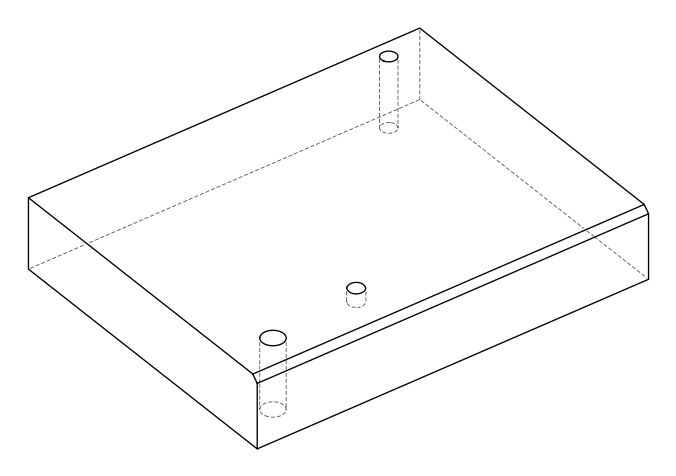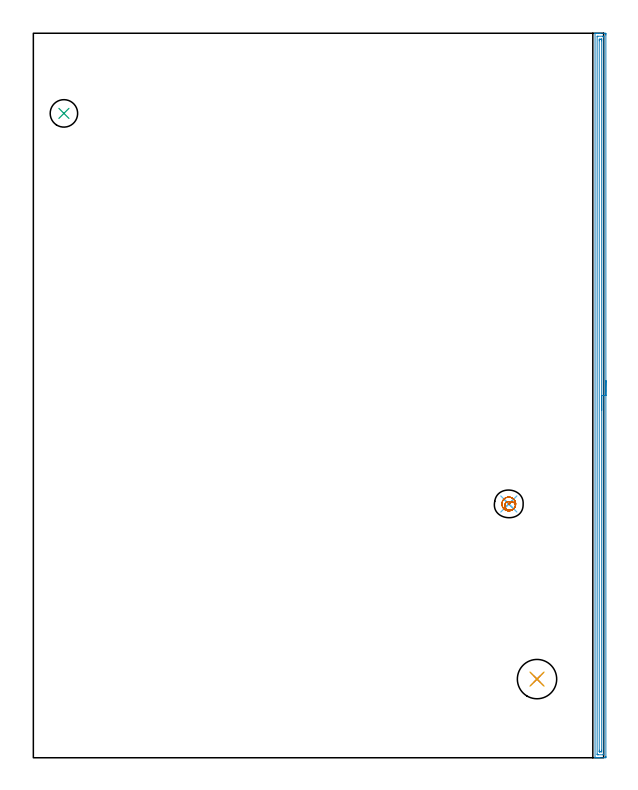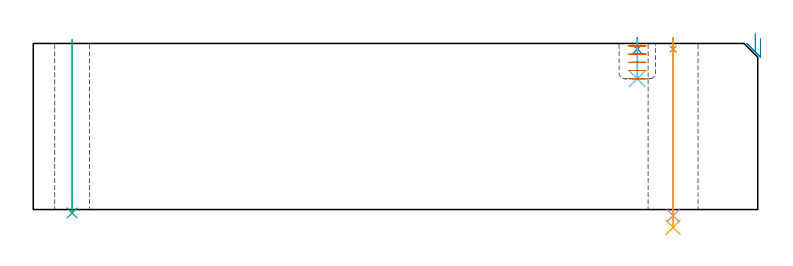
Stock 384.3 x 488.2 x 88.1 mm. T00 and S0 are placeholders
(PLAN: 8 operations, 6 tool changes, 14.3 min)
(1 SPOT_DRILL | STEP1HOLE_1 | NXT0321_9005460120000 | 0.05 min | 182 mm3)
(2 SPOT_DRILL_1 | STEP1POCKET | NXT0321_9005460120000 | 0.05 min | 182 mm3)
(3 INDEXABLE_INSERT_DRILL_THROUGH_HOLE_FROM_SOLID | STEP1HOLE | NXT0302_008 | 0.37 min | 23629 mm3)
(4 DRILL_THROUGH_HOLE_INTO_CENTER | STEP1HOLE_1 | NXT0301_065 | 0.37 min | 5934 mm3)
(5 DRILL_TO_ENLARGE_THROUGH_HOLE | STEP1HOLE_1 | UGT0301_388 | 0.4 min | 42412 mm3)
(6 DRILL_BLIND_HOLE_INTO_CENTER | STEP1POCKET | NXT0301_128 | 0.08 min | 1801 mm3)
(7 MILL_ROUGH_BLIND_HOLE_CONTOUR | STEP1POCKET | UGT0201_089 | Spiral | 1.06 min | 3347 mm3)
(8 AREA_MILL | FG_CHAMFER_SURFACE | UGT0205_001 | 11.91 min | 13009 mm3)
(TOOL NXT0321_9005460120000 | NC Spot Drill, 142deg, 12mm, Carbide, Uncoated | D12 PA142 FL30 Z2)
(TOOL NXT0302_008 | Index. Insert Drill 18.5mm [880-D1850L25-05] | D18.5 PA176 FL93 Z2)
(TOOL NXT0301_065 | Carbide Drill 9.4mm [860.1-0940-075A1-MM 2214] | D9.4 PA140 FL98 Z2)
(TOOL UGT0301_388 | Twist Drill 26.5 mm | D26.5 PA118 FL165 Z2)
(TOOL NXT0301_128 | Carbide Drill 12mm [861.1-1200-036A1-GP GC34] | D12 PA150 FL37.4 Z2)
(TOOL UGT0201_089 | End mill 10 mm | D10 R3 FL22 Z4)
(TOOL UGT0205_001 | Chamfer Mill 20 x 3 x 45 deg. | D20 FL50 Z2)
(OP 1 SPOT_DRILL)
G17 G21 G94 G90
T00 M6
G54
G17 G0 G90 X339.4 Y53. S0 M3
G43 Z98.1 H0
G94 G81 G98 Z85.1 F250. R91.1
G80
M5
M2
(OP 2 SPOT_DRILL_1)
G17 G21 G94 G90
T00 M6
G54
G17 G0 G90 X320.4 Y171. S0 M3
G43 Z98.1 H0
G94 G81 G98 Z85.1 F250. R91.1
G80
M5
M2
(OP 3 INDEXABLE_INSERT_DRILL_THROUGH_HOLE_FROM_SOLID)
G17 G21 G94 G90
T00 M6
G54
G17 G0 G90 X20.6 Y434.2 S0 M3
G43 Z98.1 H1
G94 G81 G98 Z-1.823 F250. R90.1
G80
M5
M2
(OP 4 DRILL_THROUGH_HOLE_INTO_CENTER)
G17 G21 G94 G90
T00 M6
G54
G17 G0 G90 X339.4 Y53. S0 M3
G43 Z98.1 H1
G94 G73 G98 Z-3.211 F250. Q9.131 R90.1
G80
M5
M2
(OP 5 DRILL_TO_ENLARGE_THROUGH_HOLE)
G17 G21 G94 G90
T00 M6
G54
G17 G0 G90 X339.4 Y53. S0 M3
G43 Z98.1 H0
G94 G73 G98 Z-9.461 F250. Q24.39 R90.1
G80
M5
M2
(OP 6 DRILL_BLIND_HOLE_INTO_CENTER)
G17 G21 G94 G90
T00 M6
G54
G17 G0 G90 X320.4 Y171. S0 M3
G43 Z98.1 H1
G94 G81 G98 Z69.4 F250. R90.1
G80
M5
M2
(OP 7 MILL_ROUGH_BLIND_HOLE_CONTOUR)
G17 G21 G94 G90
T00 M6
G54
G17 G0 G90 X320.4 Y171. S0 M3
G43 Z98.1 H0
Z86.76
G94 G3 X320.57 Y172.54 R0.779 F250.
X318.131 Y171.507 R2.278
X319.651 Y167.028 R3.076
X324.607 Y169.02 R3.923
X322.38 Y175.207 R4.65
X324.607 Y169.02 R-4.65
X323.494 Y172.114 R2.325
X320.4 Y171. R2.325
G0 Z82.42
G3 X320.57 Y172.54 R0.779
X318.131 Y171.507 R2.278
X319.651 Y167.028 R3.076
X324.607 Y169.02 R3.923
X322.38 Y175.207 R4.65
X324.607 Y169.02 R-4.65
X323.494 Y172.114 R2.325
X320.4 Y171. R2.325
G0 Z78.08
G3 X320.57 Y172.54 R0.779
X318.131 Y171.507 R2.278
X319.651 Y167.028 R3.076
X324.607 Y169.02 R3.923
X322.38 Y175.207 R4.65
X324.607 Y169.02 R-4.65
X323.494 Y172.114 R2.325
X320.4 Y171. R2.325
G0 Z73.74
G3 X320.57 Y172.54 R0.779
X318.131 Y171.507 R2.278
X319.651 Y167.028 R3.076
X324.607 Y169.02 R3.923
X322.38 Y175.207 R4.65
X324.607 Y169.02 R-4.65
X323.494 Y172.114 R2.325
X320.4 Y171. R2.325
G0 Z69.4
G3 X320.57 Y172.54 R0.779
X318.131 Y171.507 R2.278
X319.651 Y167.028 R3.076
X324.607 Y169.02 R3.923
X322.38 Y175.207 R4.65
X324.607 Y169.02 R-4.65
X323.494 Y172.114 R2.325
X320.4 Y171. R2.325
G0 Z98.1
M5
M2
(OP 8 AREA_MILL)
G17 G21 G94 G90
T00 M6
G54
G17 G0 G90 X385.8 Y254.1 S1061 M3
G43 Z98.1 H0
Z90.8
G94 G1 Y254.062 Z89.928 F250.
Y253.948 Z89.064
Y253.759 Z88.212
Y253.497 Z87.38
Y253.163 Z86.574
Y252.76 Z85.8
Y252.292 Z85.064
Y251.76 Z84.372
Y251.171 Z83.729
Y250.528 Z83.14
Y249.836 Z82.608
Y249.1 Z82.14
Y248.326 Z81.737
Y247.52 Z81.403
Y246.688 Z81.141
Y245.836 Z80.952
Y244.972 Z80.838
Y244.1 Z80.8
Y0.968
X385.799 Y0.62 Z80.801
X385.794 Y0.08 Z80.803
X385.792 Y0.008 Z80.806
X385.258 Y0. Z81.339
X381.706 Z84.888
X381.163 Z85.434
X380.818 Z85.778
X380.275 Z86.321
X379.93 Z86.665
X379.241 Z87.359
X378.921 Z87.679
X378.538 Z88.053
X378.503 Y0.009 Z88.088
X378.5 Y0.173 Z88.1
Y488.027
X378.503 Y488.191 Z88.088
X378.538 Y488.2 Z88.053
X378.921 Z87.679
X379.241 Z87.359
X379.93 Z86.665
X381.163 Z85.434
X381.706 Z84.888
X382.322 Z84.273
X384.986 Z81.611
X385.258 Y488.198 Z81.339
X385.791 Y488.192 Z80.806
X385.794 Y488.12 Z80.803
X385.799 Y487.58 Z80.801
X385.8 Y487.034 Z80.8
Y244.1
X384.386 Z82.214
X384.385 Y2.392 Z82.215
X384.37 Y2.01 Z82.23
X383.885 Y2.001 Z82.715
X380.818 Y2. Z85.782
X380.333 Y2.001 Z86.267
X379.93 Y2.01 Z86.67
X379.915 Y2.407 Z86.685
X379.914 Y2.423 Z86.686
X379.915 Y485.808 Z86.685
X379.93 Y486.19 Z86.67
X380.415 Y486.199 Z86.185
X383.482 Y486.2 Z83.118
X383.967 Y486.199 Z82.633
X384.37 Y486.19 Z82.23
X384.385 Y485.793 Z82.215
X384.386 Y485.777 Z82.214
Y244.1
X382.972 Z83.628
X382.971 Y5.088 Z83.629
X382.97 Y4.709 Z83.63
X382.967 Y4.194 Z83.633
X382.965 Y4.014 Z83.635
X382.783 Y4.004 Z83.817
X382.594 Y4.002 Z84.006
X381.899 Y4. Z84.701
X381.706 Y4.001 Z84.894
X381.513 Y4.003 Z85.087
X381.385 Y4.007 Z85.215
X381.342 Y4.01 Z85.258
X381.335 Y4.025 Z85.265
X381.333 Y4.068 Z85.267
X381.33 Y4.194 Z85.27
X381.329 Y4.574 Z85.271
X381.328 Y5.088 Z85.272
X381.329 Y483.112 Z85.271
X381.33 Y483.491 Z85.27
X381.333 Y484.006 Z85.267
X381.335 Y484.186 Z85.265
X381.517 Y484.196 Z85.083
X381.706 Y484.198 Z84.894
X382.401 Y484.2 Z84.199
X382.594 Y484.199 Z84.006
X382.787 Y484.197 Z83.813
X382.915 Y484.193 Z83.685
X382.958 Y484.19 Z83.642
X382.965 Y484.175 Z83.635
X382.967 Y484.132 Z83.633
X382.97 Y484.006 Z83.63
X382.971 Y483.626 Z83.629
X382.972 Y483.112 Z83.628
Y244.1
Y243.228 Z83.667
Y242.364 Z83.78
Y241.512 Z83.969
Y240.68 Z84.232
Y239.874 Z84.565
Y239.1 Z84.968
Y238.364 Z85.437
Y237.672 Z85.968
Y237.029 Z86.557
Y236.44 Z87.201
Y235.908 Z87.893
Y235.44 Z88.628
Y235.037 Z89.402
Y234.703 Z90.208
Y234.441 Z91.04
Y234.252 Z91.892
Y234.138 Z92.757
Y234.1 Z93.628
G0 Z98.1
M5
M2
